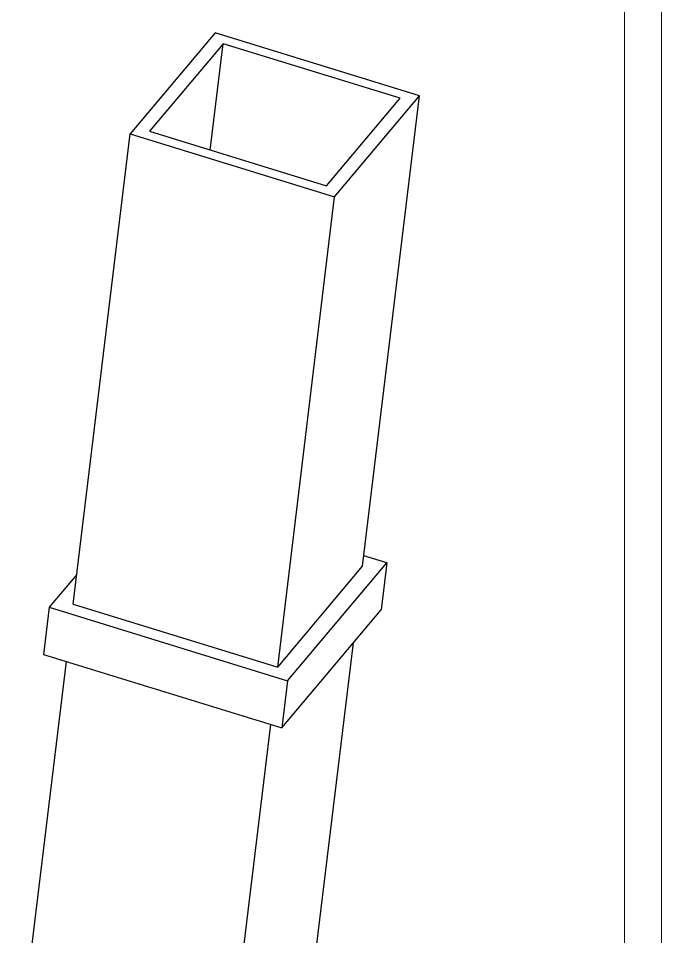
# Model space of a CAD drawing. Header units: millimetres. Extents: x 0 to 420, y 0 to 297.
# Drawn here: x 333.2 to 420, y 102.7 to 226.4 of the extents above; entities that cross this region are included whole.
import ezdxf

# ---------------------------------------------------------------- set-up
doc = ezdxf.new("R2010")
doc.units = ezdxf.units.MM
doc.layers.add('101', color=7, linetype='Continuous', true_color=0xffffff)

msp = doc.modelspace()

# ---------------------------------------------------------------- linework, layer by layer
at = {"layer": '101', "color": 133, "linetype": 'Continuous', "lineweight": 18}
for p, q in [((420, 0), (420, 297)), ((415, 5), (415, 292))]:
    msp.add_line(p, q, dxfattribs=at)
at = {"layer": '101', "color": 72, "linetype": 'Continuous', "lineweight": 25}
for p, q in [((359.79, 224.47), (348.33, 210.85)), ((387.35, 215.98), (359.79, 224.47)), ((360.87, 222.99), (350.93, 211.19)), ((359.13, 208.67), (360.87, 222.99)), ((384.75, 215.64), (360.87, 222.99)), ((374.81, 203.84), (384.75, 215.64)), ((375.88, 202.36), (387.35, 215.98)), ((379.68, 152.61), (387.35, 215.98)), ((340.66, 147.48), (348.33, 210.85)), ((348.33, 210.85), (375.88, 202.36)), ((350.93, 211.19), (374.81, 203.84)), ((368.22, 138.99), (375.88, 202.36)), ((382.93, 153.03), (379.85, 153.98)), ((368.22, 138.99), (379.68, 152.61)), ((369.56, 137.15), (382.93, 153.03)), ((382.93, 153.03), (382.16, 146.7)), ((341.15, 151.49), (337.41, 147.05)), ((340.66, 147.48), (368.22, 138.99)), ((337.41, 147.05), (336.64, 140.71)), ((337.41, 147.05), (369.56, 137.15)), ((368.79, 130.81), (382.16, 146.7)), ((372.27, 91.35), (378.43, 142.26)), ((336.64, 140.71), (368.79, 130.81)), ((333.25, 86.22), (339.73, 139.76)), ((369.56, 137.15), (368.79, 130.81)), ((360.8, 77.73), (367.28, 131.28))]:
    msp.add_line(p, q, dxfattribs=at)

doc.saveas('drawing.dxf')
